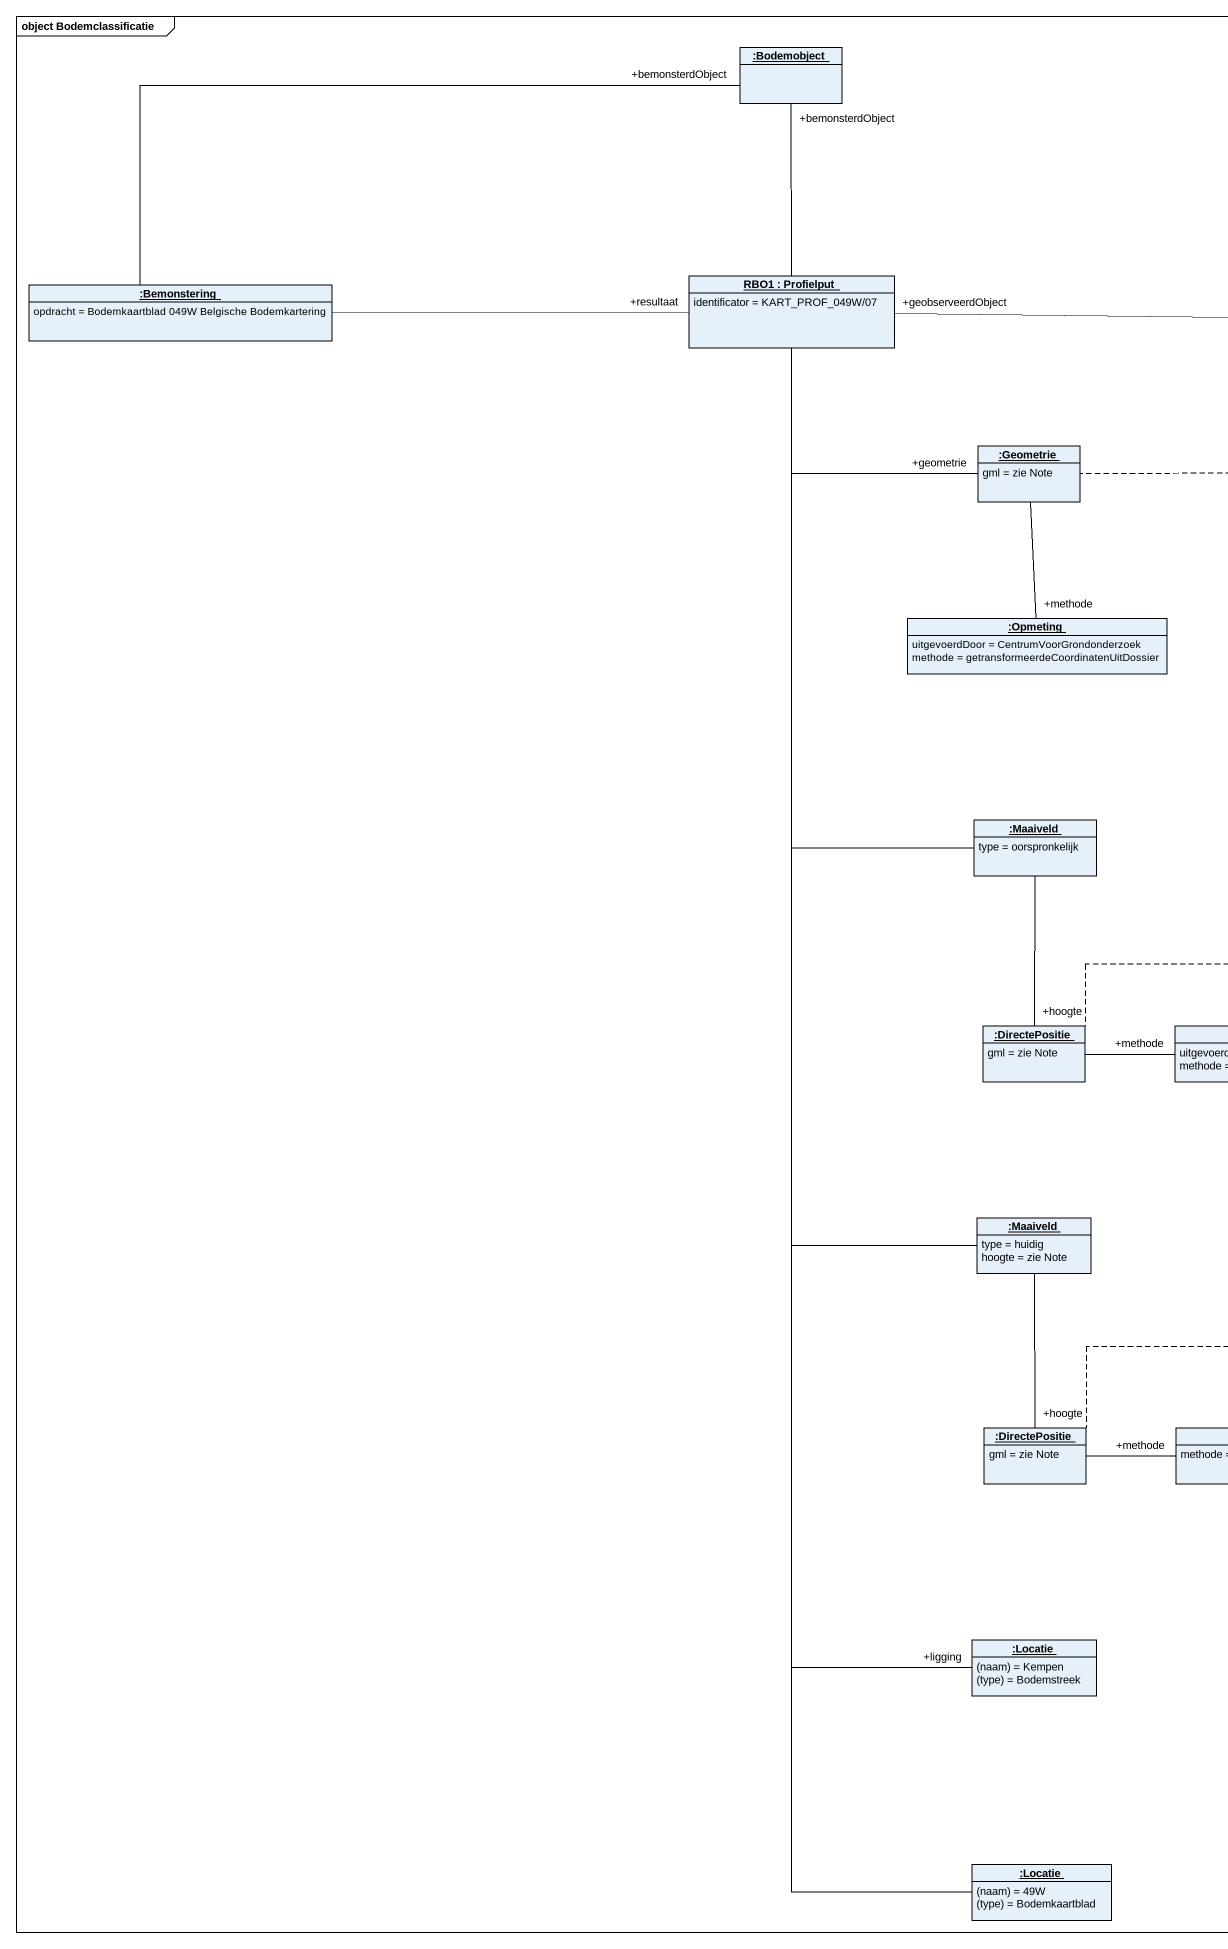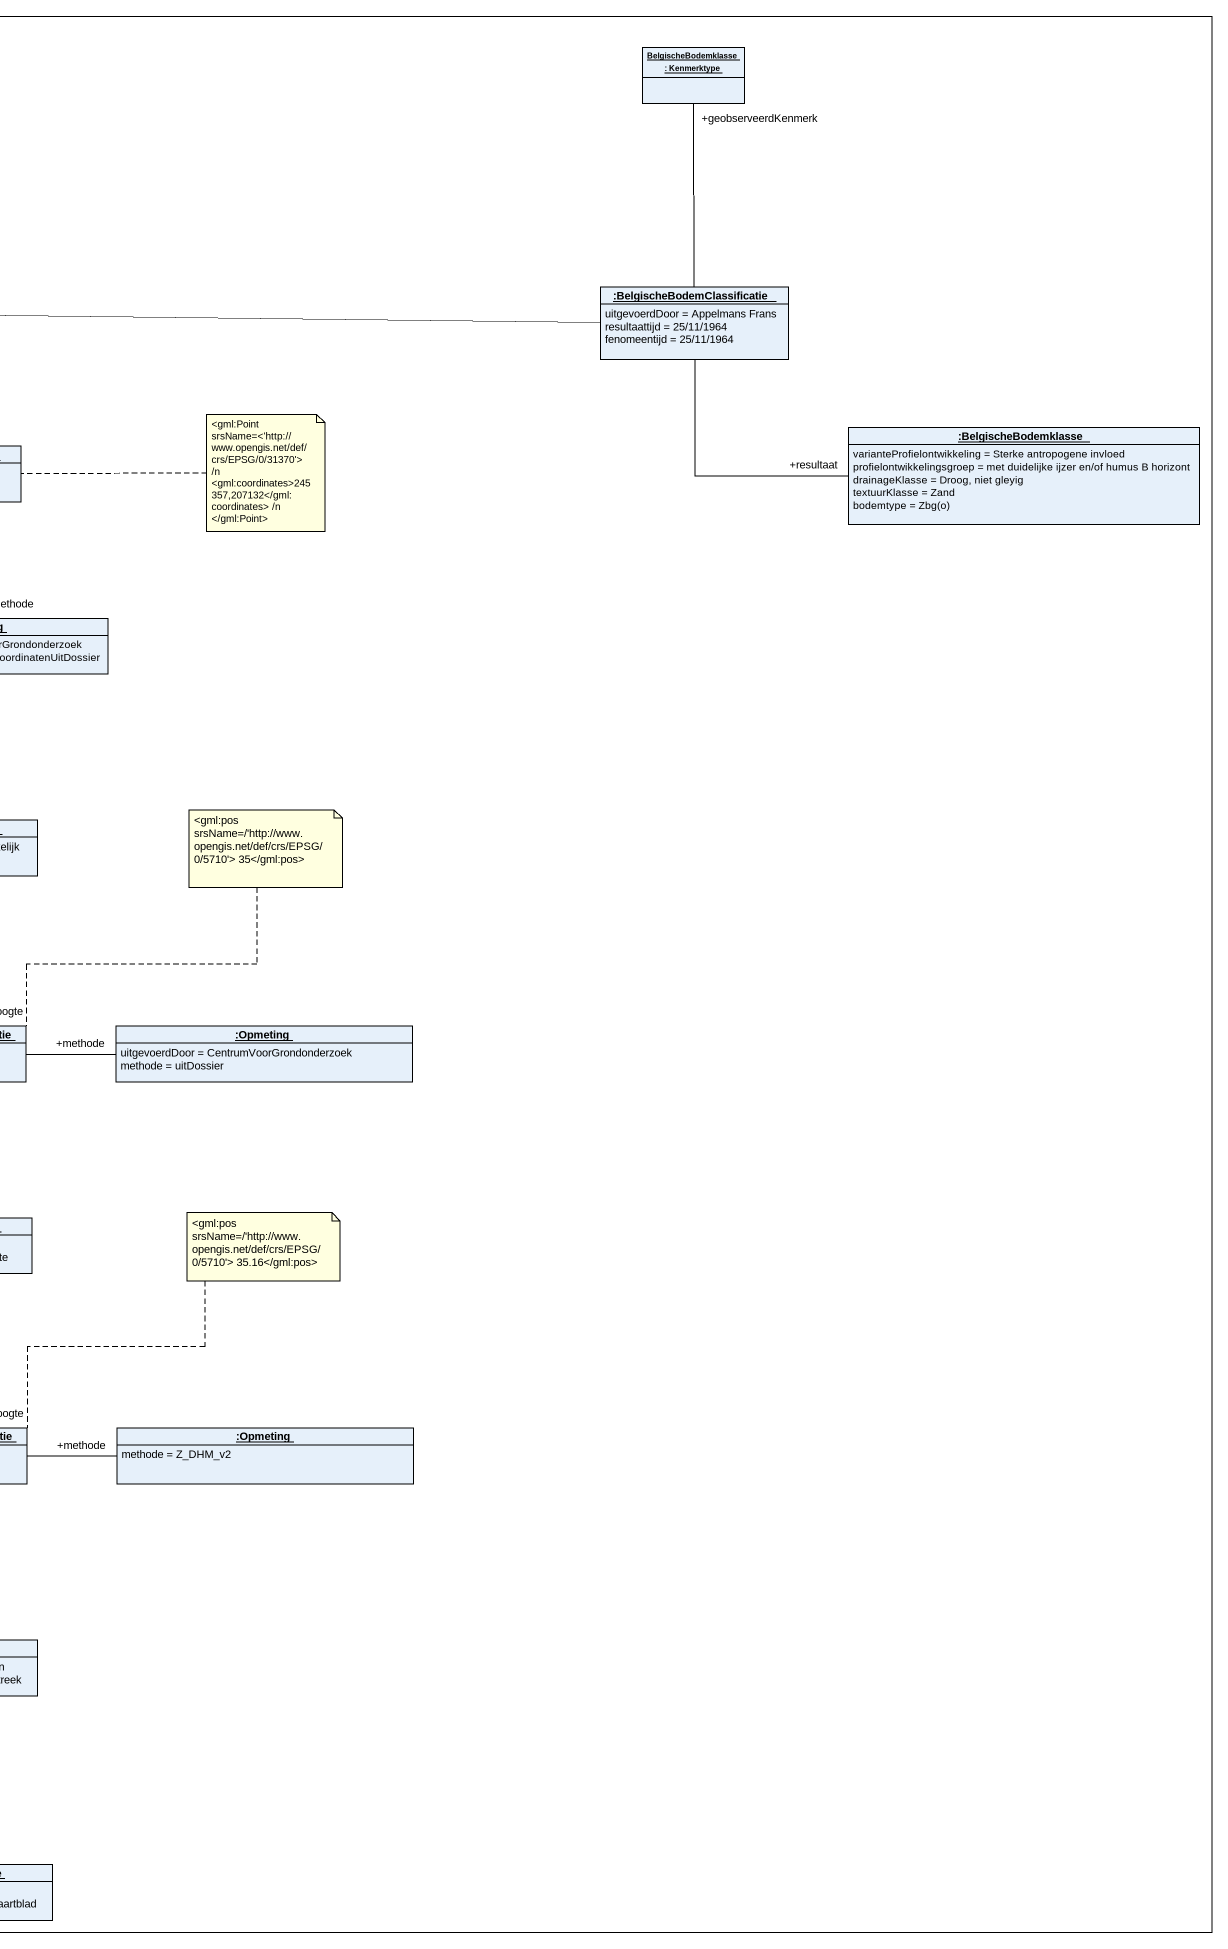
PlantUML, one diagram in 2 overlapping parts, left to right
@startuml
mainframe object Bodemclassificatie
hide circle
hide empty members
object ":Bodemobject" as Bodemobject
object "BelgischeBodemklasse : Kenmerktype" as BelgischeBodemklasse
object ":Bemonstering" as Bemonstering {
  opdracht = Bodemkaartblad 049W Belgische Bodemkartering
}
object "RBO1 : Profielput" as RBO1 {
  identificator = KART_PROF_049W/07
}
object ":BelgischeBodemClassificatie" as BelgischeBodemClassificatie {
  uitgevoerdDoor = Appelmans Frans
  resultaattijd = 25/11/1964
  fenomeentijd = 25/11/1964
}
object ":Geometrie" as Geometrie {
  gml = zie Note
}
object ":BelgischeBodemklasse" as BelgischeBodemklasse_2 {
  varianteProfielontwikkeling = Sterke antropogene invloed
  profielontwikkelingsgroep = met duidelijke ijzer en/of humus B horizont
  drainageKlasse = Droog, niet gleyig
  textuurKlasse = Zand
  bodemtype = Zbg(o)
}
object ":Opmeting" as Opmeting {
  uitgevoerdDoor = CentrumVoorGrondonderzoek
  methode = getransformeerdeCoordinatenUitDossier
}
object ":Maaiveld" as Maaiveld {
  type = oorspronkelijk
}
object ":DirectePositie" as DirectePositie {
  gml = zie Note
}
object ":Opmeting" as Opmeting_2 {
  uitgevoerdDoor = CentrumVoorGrondonderzoek
  methode = uitDossier
}
object ":Maaiveld" as Maaiveld_2 {
  type = huidig
  hoogte = zie Note
}
object ":DirectePositie" as DirectePositie_2 {
  gml = zie Note
}
object ":Opmeting" as Opmeting_3 {
  methode = Z_DHM_v2
}
object ":Locatie" as Locatie {
  (naam) = Kempen
  (type) = Bodemstreek
}
object ":Locatie" as Locatie_2 {
  (naam) = 49W
  (type) = Bodemkaartblad
}
Bemonstering -right- "+bemonsterdObject" Bodemobject
Bemonstering -right- "+resultaat" RBO1
RBO1 -up- "+bemonsterdObject" Bodemobject
RBO1 "+geobserveerdObject" -right- BelgischeBodemClassificatie
RBO1 -- "+geometrie" Geometrie
RBO1 -- Maaiveld
RBO1 -- Maaiveld_2
RBO1 -- "+ligging" Locatie
RBO1 -- Locatie_2
BelgischeBodemClassificatie -up- "+geobserveerdKenmerk" BelgischeBodemklasse
BelgischeBodemClassificatie -right- "+resultaat" BelgischeBodemklasse_2
Geometrie -- "+methode" Opmeting
Maaiveld -- "+hoogte" DirectePositie
DirectePositie -right- "+methode" Opmeting_2
Maaiveld_2 -- "+hoogte" DirectePositie_2
DirectePositie_2 -right- "+methode" Opmeting_3
note right of Geometrie : <gml:Point srsName=<'http://www.opengis.net/def/crs/EPSG/0/31370'> /n <gml:coordinates>245357,207132</gml:coordinates> /n </gml:Point>
note top of DirectePositie : <gml:pos srsName=/'http://www.opengis.net/def/crs/EPSG/0/5710'> 35</gml:pos>
note top of DirectePositie_2 : <gml:pos srsName=/'http://www.opengis.net/def/crs/EPSG/0/5710'> 35.16</gml:pos>
@enduml
